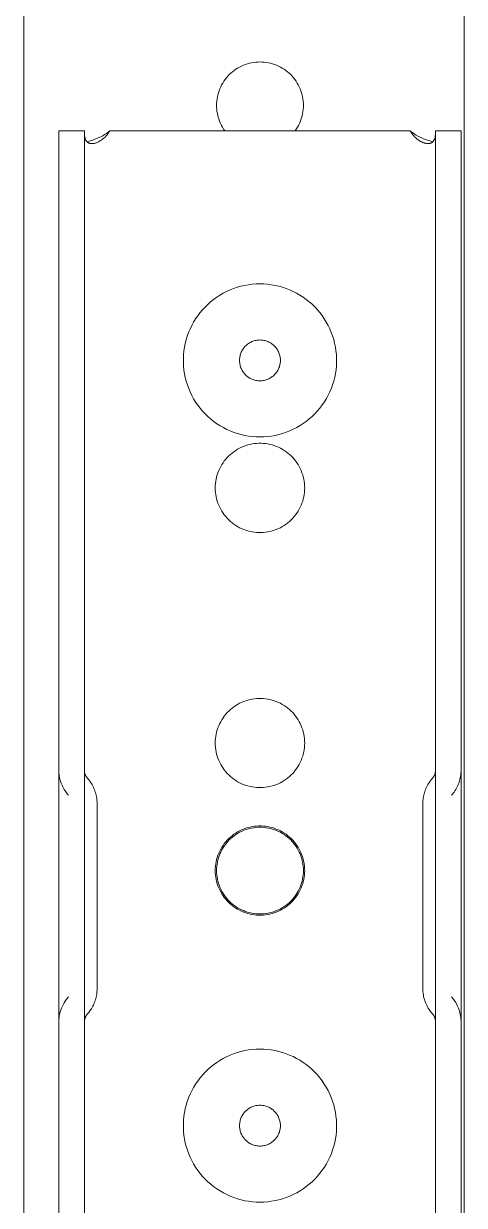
# Model space of a CAD drawing. Header units: millimetres. Extents: x -999 to 4635, y -962 to 3668.
# Drawn here: x -694.4 to -659.9, y 1698.7 to 1791.4 of the extents above; entities that cross this region are included whole.
import ezdxf

# ---------------------------------------------------------------- set-up
doc = ezdxf.new("R2010")
doc.units = ezdxf.units.MM
doc.layers.add('GORUNEN', color=7, linetype='Continuous', lineweight=9)

msp = doc.modelspace()

# ---------------------------------------------------------------- linework, layer by layer
at = {"layer": 'GORUNEN'}
for points in [[(-694.356, 2515), (-694.356, 330)], [(-659.856, 35), (-659.856, 2515)], [(-675.856, 1788.4), (-676.023, 1788.396), (-676.189, 1788.384), (-676.355, 1788.363), (-676.519, 1788.335), (-676.682, 1788.298), (-676.843, 1788.254), (-677.002, 1788.201), (-677.157, 1788.141), (-677.31, 1788.074), (-677.459, 1787.999), (-677.604, 1787.916), (-677.745, 1787.827), (-677.881, 1787.731), (-678.013, 1787.628), (-678.139, 1787.519), (-678.26, 1787.404), (-678.375, 1787.283), (-678.484, 1787.157), (-678.587, 1787.025), (-678.683, 1786.889), (-678.772, 1786.748), (-678.855, 1786.603), (-678.93, 1786.454), (-678.997, 1786.301), (-679.057, 1786.145), (-679.11, 1785.987), (-679.154, 1785.826), (-679.191, 1785.663), (-679.219, 1785.499), (-679.24, 1785.333), (-679.252, 1785.167), (-679.256, 1785)], [(-672.456, 1785), (-672.46, 1785.167), (-672.472, 1785.333), (-672.493, 1785.499), (-672.521, 1785.663), (-672.558, 1785.826), (-672.602, 1785.987), (-672.655, 1786.145), (-672.715, 1786.301), (-672.783, 1786.454), (-672.858, 1786.603), (-672.94, 1786.748), (-673.029, 1786.889), (-673.125, 1787.025), (-673.228, 1787.157), (-673.337, 1787.283), (-673.452, 1787.404), (-673.573, 1787.519), (-673.699, 1787.628), (-673.831, 1787.731), (-673.967, 1787.827), (-674.108, 1787.916), (-674.253, 1787.999), (-674.402, 1788.074), (-674.555, 1788.141), (-674.711, 1788.201), (-674.869, 1788.254), (-675.03, 1788.298), (-675.193, 1788.335), (-675.357, 1788.363), (-675.523, 1788.384), (-675.689, 1788.396), (-675.856, 1788.4)], [(-679.256, 1785), (-679.252, 1784.836), (-679.24, 1784.672), (-679.22, 1784.508), (-679.193, 1784.346), (-679.157, 1784.186), (-679.114, 1784.027), (-679.063, 1783.871), (-679.005, 1783.717), (-678.939, 1783.566), (-678.866, 1783.419), (-678.786, 1783.275), (-678.699, 1783.135), (-678.606, 1783)], [(-673.107, 1783), (-673.013, 1783.135), (-672.926, 1783.275), (-672.846, 1783.419), (-672.773, 1783.566), (-672.708, 1783.717), (-672.649, 1783.871), (-672.598, 1784.027), (-672.555, 1784.186), (-672.52, 1784.346), (-672.492, 1784.508), (-672.472, 1784.672), (-672.46, 1784.836), (-672.456, 1785)], [(-691.606, 1763), (-691.606, 1783)], [(-689.606, 1783), (-691.606, 1783)], [(-689.606, 1763), (-689.606, 1783)], [(-689.02, 1782), (-689.056, 1782.001), (-689.088, 1782.003), (-689.116, 1782.007), (-689.143, 1782.011), (-689.169, 1782.017), (-689.195, 1782.023), (-689.217, 1782.03), (-689.237, 1782.038), (-689.256, 1782.045), (-689.275, 1782.054), (-689.293, 1782.064), (-689.311, 1782.074), (-689.328, 1782.085), (-689.345, 1782.097), (-689.361, 1782.109), (-689.377, 1782.123), (-689.392, 1782.137), (-689.406, 1782.152), (-689.42, 1782.167), (-689.434, 1782.184), (-689.447, 1782.201), (-689.459, 1782.219), (-689.471, 1782.238), (-689.483, 1782.258), (-689.493, 1782.279), (-689.504, 1782.3), (-689.513, 1782.323), (-689.523, 1782.346), (-689.531, 1782.37), (-689.54, 1782.395), (-689.547, 1782.42), (-689.557, 1782.456), (-689.566, 1782.498), (-689.575, 1782.542), (-689.582, 1782.587), (-689.59, 1782.651), (-689.597, 1782.727), (-689.602, 1782.808), (-689.605, 1782.901), (-689.606, 1783)], [(-687.606, 1783), (-687.738, 1782.896), (-687.876, 1782.798), (-688.019, 1782.706), (-688.165, 1782.62), (-688.315, 1782.54), (-688.467, 1782.466), (-688.621, 1782.398), (-688.776, 1782.335), (-688.932, 1782.278), (-689.087, 1782.227), (-689.242, 1782.181), (-689.395, 1782.14)], [(-687.606, 1783), (-687.676, 1782.89), (-687.75, 1782.786), (-687.826, 1782.689), (-687.904, 1782.599), (-687.984, 1782.516), (-688.065, 1782.439), (-688.147, 1782.369), (-688.221, 1782.312), (-688.288, 1782.264), (-688.355, 1782.221), (-688.421, 1782.182), (-688.487, 1782.147), (-688.552, 1782.115), (-688.616, 1782.088), (-688.68, 1782.064), (-688.742, 1782.044), (-688.797, 1782.029), (-688.845, 1782.018), (-688.892, 1782.01), (-688.938, 1782.004), (-688.979, 1782.001), (-689, 1782), (-689.02, 1782)], [(-664.106, 1783), (-687.606, 1783)], [(-662.317, 1782.14), (-662.566, 1782.209), (-662.818, 1782.291), (-663.044, 1782.378), (-663.247, 1782.467), (-663.446, 1782.566), (-663.621, 1782.663), (-663.775, 1782.758), (-663.923, 1782.859), (-664.016, 1782.928), (-664.106, 1783)], [(-662.692, 1782), (-662.729, 1782.001), (-662.767, 1782.004), (-662.806, 1782.008), (-662.845, 1782.014), (-662.885, 1782.022), (-662.927, 1782.032), (-662.968, 1782.043), (-663.011, 1782.056), (-663.054, 1782.071), (-663.097, 1782.088), (-663.141, 1782.107), (-663.186, 1782.127), (-663.231, 1782.15), (-663.276, 1782.174), (-663.321, 1782.2), (-663.367, 1782.228), (-663.413, 1782.258), (-663.459, 1782.289), (-663.505, 1782.323), (-663.551, 1782.359), (-663.612, 1782.409), (-663.68, 1782.47), (-663.747, 1782.536), (-663.814, 1782.606), (-663.879, 1782.681), (-663.942, 1782.76), (-664.004, 1782.844), (-664.056, 1782.92), (-664.106, 1783)], [(-662.106, 1783), (-662.109, 1782.835), (-662.117, 1782.699), (-662.127, 1782.608), (-662.139, 1782.53), (-662.152, 1782.471), (-662.165, 1782.42), (-662.178, 1782.377), (-662.192, 1782.34), (-662.205, 1782.308), (-662.217, 1782.281), (-662.231, 1782.255), (-662.245, 1782.231), (-662.259, 1782.21), (-662.272, 1782.192), (-662.285, 1782.175), (-662.299, 1782.159), (-662.313, 1782.144), (-662.328, 1782.129), (-662.344, 1782.115), (-662.36, 1782.102), (-662.377, 1782.09), (-662.394, 1782.078), (-662.412, 1782.068), (-662.43, 1782.058), (-662.449, 1782.049), (-662.468, 1782.04), (-662.488, 1782.033), (-662.508, 1782.026), (-662.529, 1782.02), (-662.55, 1782.015), (-662.572, 1782.011), (-662.594, 1782.007), (-662.617, 1782.004), (-662.64, 1782.002), (-662.664, 1782.001), (-662.678, 1782), (-662.692, 1782)], [(-662.106, 1783), (-660.106, 1783)], [(-662.106, 1783), (-660.106, 1783)], [(-662.106, 1783), (-662.106, 1763)], [(-660.106, 1783), (-660.106, 1763)], [(-672.98, 1759.735), (-672.721, 1759.884), (-672.47, 1760.047), (-672.227, 1760.222), (-671.993, 1760.409), (-671.769, 1760.607), (-671.555, 1760.816), (-671.352, 1761.036), (-671.16, 1761.265), (-670.98, 1761.504), (-670.812, 1761.751), (-670.656, 1762.007), (-670.513, 1762.27), (-670.384, 1762.54), (-670.268, 1762.815), (-670.166, 1763.097), (-670.078, 1763.383), (-670.005, 1763.673), (-669.946, 1763.966), (-669.902, 1764.262), (-669.872, 1764.56), (-669.858, 1764.858), (-669.858, 1765.158), (-669.873, 1765.456), (-669.904, 1765.754), (-669.949, 1766.05), (-670.008, 1766.343), (-670.083, 1766.633), (-670.171, 1766.919), (-670.274, 1767.199), (-670.39, 1767.475), (-670.521, 1767.744), (-670.664, 1768.007), (-670.82, 1768.262), (-670.989, 1768.509), (-671.17, 1768.747), (-671.363, 1768.976), (-671.566, 1769.195), (-671.781, 1769.404), (-672.005, 1769.601), (-672.24, 1769.788), (-672.483, 1769.962), (-672.734, 1770.124), (-672.994, 1770.273), (-673.26, 1770.409), (-673.533, 1770.532), (-673.811, 1770.641), (-674.095, 1770.736), (-674.383, 1770.816), (-674.675, 1770.883), (-674.97, 1770.934), (-675.267, 1770.971), (-675.565, 1770.993), (-675.864, 1771), (-676.163, 1770.992), (-676.461, 1770.969), (-676.758, 1770.932), (-677.053, 1770.879), (-677.344, 1770.812), (-677.632, 1770.731), (-677.916, 1770.635), (-678.194, 1770.526), (-678.467, 1770.402), (-678.733, 1770.265)], [(-678.733, 1770.265), (-678.992, 1770.116), (-679.243, 1769.953), (-679.485, 1769.778), (-679.719, 1769.591), (-679.943, 1769.393), (-680.157, 1769.184), (-680.36, 1768.964), (-680.552, 1768.735), (-680.732, 1768.496), (-680.901, 1768.249), (-681.056, 1767.993), (-681.199, 1767.73), (-681.328, 1767.46), (-681.444, 1767.185), (-681.546, 1766.903), (-681.634, 1766.617), (-681.707, 1766.327), (-681.766, 1766.034), (-681.811, 1765.738), (-681.84, 1765.44), (-681.854, 1765.142), (-681.854, 1764.842), (-681.839, 1764.544), (-681.809, 1764.246), (-681.764, 1763.95), (-681.704, 1763.657), (-681.63, 1763.367), (-681.541, 1763.081), (-681.438, 1762.801), (-681.322, 1762.525), (-681.192, 1762.256), (-681.048, 1761.993), (-680.892, 1761.738), (-680.723, 1761.491), (-680.542, 1761.253), (-680.349, 1761.024), (-680.146, 1760.805), (-679.931, 1760.596), (-679.707, 1760.399), (-679.473, 1760.212), (-679.229, 1760.038), (-678.978, 1759.876), (-678.719, 1759.727), (-678.452, 1759.591), (-678.179, 1759.468), (-677.901, 1759.359), (-677.617, 1759.264), (-677.329, 1759.184), (-677.037, 1759.117), (-676.742, 1759.066), (-676.446, 1759.029), (-676.147, 1759.007), (-675.848, 1759), (-675.549, 1759.008), (-675.251, 1759.031), (-674.954, 1759.068), (-674.659, 1759.121), (-674.368, 1759.188), (-674.08, 1759.269), (-673.796, 1759.365), (-673.518, 1759.474), (-673.246, 1759.598), (-672.98, 1759.735)], [(-676.623, 1766.404), (-676.692, 1766.364), (-676.759, 1766.321), (-676.824, 1766.274), (-676.886, 1766.224), (-676.946, 1766.171), (-677.003, 1766.116), (-677.057, 1766.057), (-677.108, 1765.996), (-677.156, 1765.932), (-677.201, 1765.866), (-677.243, 1765.798), (-677.281, 1765.728), (-677.315, 1765.656), (-677.346, 1765.583), (-677.373, 1765.508), (-677.397, 1765.431), (-677.416, 1765.354), (-677.432, 1765.276), (-677.444, 1765.197), (-677.452, 1765.117), (-677.456, 1765.038), (-677.456, 1764.958), (-677.451, 1764.878), (-677.443, 1764.799), (-677.431, 1764.72), (-677.415, 1764.642), (-677.396, 1764.565), (-677.372, 1764.488), (-677.345, 1764.413), (-677.314, 1764.34), (-677.279, 1764.268), (-677.241, 1764.198), (-677.199, 1764.13), (-677.154, 1764.064), (-677.106, 1764.001), (-677.054, 1763.94), (-677, 1763.881), (-676.943, 1763.826), (-676.883, 1763.773), (-676.82, 1763.723), (-676.756, 1763.677), (-676.689, 1763.634), (-676.619, 1763.594), (-676.548, 1763.558), (-676.476, 1763.525), (-676.401, 1763.496), (-676.326, 1763.47), (-676.249, 1763.449), (-676.171, 1763.431), (-676.092, 1763.418), (-676.013, 1763.408), (-675.934, 1763.402), (-675.854, 1763.4), (-675.774, 1763.402), (-675.695, 1763.408), (-675.616, 1763.418), (-675.537, 1763.432), (-675.459, 1763.45), (-675.382, 1763.472), (-675.307, 1763.497), (-675.233, 1763.526), (-675.16, 1763.559), (-675.089, 1763.596)], [(-675.089, 1763.596), (-675.02, 1763.636), (-674.953, 1763.679), (-674.888, 1763.726), (-674.826, 1763.776), (-674.766, 1763.829), (-674.709, 1763.884), (-674.655, 1763.943), (-674.604, 1764.004), (-674.556, 1764.068), (-674.511, 1764.134), (-674.469, 1764.202), (-674.431, 1764.272), (-674.397, 1764.344), (-674.366, 1764.417), (-674.339, 1764.492), (-674.315, 1764.569), (-674.296, 1764.646), (-674.28, 1764.724), (-674.268, 1764.803), (-674.26, 1764.883), (-674.257, 1764.962), (-674.257, 1765.042), (-674.261, 1765.122), (-674.269, 1765.201), (-674.281, 1765.28), (-674.297, 1765.358), (-674.316, 1765.435), (-674.34, 1765.512), (-674.367, 1765.587), (-674.399, 1765.66), (-674.433, 1765.732), (-674.472, 1765.802), (-674.513, 1765.87), (-674.558, 1765.936), (-674.606, 1765.999), (-674.658, 1766.06), (-674.712, 1766.119), (-674.769, 1766.174), (-674.829, 1766.227), (-674.892, 1766.277), (-674.957, 1766.323), (-675.024, 1766.366), (-675.093, 1766.406), (-675.164, 1766.442), (-675.237, 1766.475), (-675.311, 1766.504), (-675.387, 1766.53), (-675.463, 1766.551), (-675.541, 1766.569), (-675.62, 1766.582), (-675.699, 1766.592), (-675.778, 1766.598), (-675.858, 1766.6), (-675.938, 1766.598), (-676.018, 1766.592), (-676.097, 1766.582), (-676.175, 1766.568), (-676.253, 1766.55), (-676.33, 1766.528), (-676.405, 1766.503), (-676.48, 1766.474), (-676.552, 1766.441), (-676.623, 1766.404)], [(-691.606, 1763), (-691.606, 1667.21)], [(-689.606, 1667.21), (-689.606, 1763)], [(-662.106, 1763), (-662.106, 1667.21)], [(-660.106, 1667.21), (-660.106, 1763)], [(-672.356, 1755), (-672.36, 1755.174), (-672.373, 1755.348), (-672.395, 1755.522), (-672.425, 1755.694), (-672.464, 1755.864), (-672.512, 1756.032), (-672.567, 1756.197), (-672.631, 1756.36), (-672.703, 1756.519), (-672.782, 1756.674), (-672.87, 1756.825), (-672.964, 1756.972), (-673.066, 1757.113), (-673.175, 1757.25), (-673.29, 1757.381), (-673.412, 1757.506), (-673.54, 1757.624), (-673.674, 1757.736), (-673.813, 1757.842), (-673.957, 1757.94), (-674.106, 1758.031), (-674.259, 1758.115), (-674.417, 1758.19), (-674.577, 1758.258), (-674.741, 1758.318), (-674.908, 1758.369), (-675.077, 1758.412), (-675.248, 1758.447), (-675.421, 1758.473), (-675.595, 1758.49), (-675.769, 1758.499), (-675.943, 1758.499), (-676.118, 1758.49), (-676.291, 1758.473), (-676.464, 1758.447), (-676.635, 1758.412), (-676.804, 1758.369), (-676.971, 1758.318), (-677.135, 1758.258), (-677.296, 1758.19), (-677.453, 1758.115), (-677.606, 1758.031), (-677.755, 1757.94), (-677.899, 1757.842), (-678.038, 1757.736), (-678.172, 1757.624), (-678.3, 1757.506), (-678.422, 1757.381), (-678.537, 1757.25), (-678.646, 1757.113), (-678.748, 1756.972), (-678.843, 1756.825), (-678.93, 1756.674), (-679.009, 1756.519), (-679.081, 1756.36), (-679.145, 1756.197), (-679.201, 1756.032), (-679.248, 1755.864), (-679.287, 1755.694), (-679.317, 1755.522), (-679.339, 1755.348), (-679.352, 1755.174), (-679.356, 1755)], [(-679.356, 1755), (-679.352, 1754.826), (-679.339, 1754.652), (-679.317, 1754.478), (-679.287, 1754.306), (-679.248, 1754.136), (-679.201, 1753.968), (-679.145, 1753.803), (-679.081, 1753.64), (-679.009, 1753.481), (-678.93, 1753.326), (-678.843, 1753.175), (-678.748, 1753.028), (-678.646, 1752.887), (-678.537, 1752.75), (-678.422, 1752.619), (-678.3, 1752.494), (-678.172, 1752.376), (-678.038, 1752.264), (-677.899, 1752.158), (-677.755, 1752.06), (-677.606, 1751.969), (-677.453, 1751.885), (-677.296, 1751.81), (-677.135, 1751.742), (-676.971, 1751.682), (-676.804, 1751.631), (-676.635, 1751.588), (-676.464, 1751.553), (-676.291, 1751.527), (-676.118, 1751.51), (-675.943, 1751.501), (-675.769, 1751.501), (-675.595, 1751.51), (-675.421, 1751.527), (-675.248, 1751.553), (-675.077, 1751.588), (-674.908, 1751.631), (-674.741, 1751.682), (-674.577, 1751.742), (-674.417, 1751.81), (-674.259, 1751.885), (-674.106, 1751.969), (-673.957, 1752.06), (-673.813, 1752.158), (-673.674, 1752.264), (-673.54, 1752.376), (-673.412, 1752.494), (-673.29, 1752.619), (-673.175, 1752.75), (-673.066, 1752.887), (-672.964, 1753.028), (-672.87, 1753.175), (-672.782, 1753.326), (-672.703, 1753.481), (-672.631, 1753.64), (-672.567, 1753.803), (-672.512, 1753.968), (-672.464, 1754.136), (-672.425, 1754.306), (-672.395, 1754.478), (-672.373, 1754.652), (-672.36, 1754.826), (-672.356, 1755)], [(-672.356, 1735), (-672.36, 1735.174), (-672.373, 1735.348), (-672.395, 1735.522), (-672.425, 1735.694), (-672.464, 1735.864), (-672.512, 1736.032), (-672.567, 1736.197), (-672.631, 1736.36), (-672.703, 1736.519), (-672.782, 1736.674), (-672.87, 1736.825), (-672.964, 1736.972), (-673.066, 1737.113), (-673.175, 1737.25), (-673.29, 1737.381), (-673.412, 1737.506), (-673.54, 1737.624), (-673.674, 1737.736), (-673.813, 1737.842), (-673.957, 1737.94), (-674.106, 1738.031), (-674.259, 1738.115), (-674.417, 1738.19), (-674.577, 1738.258), (-674.741, 1738.318), (-674.908, 1738.369), (-675.077, 1738.412), (-675.248, 1738.447), (-675.421, 1738.473), (-675.595, 1738.49), (-675.769, 1738.499), (-675.943, 1738.499), (-676.118, 1738.49), (-676.291, 1738.473), (-676.464, 1738.447), (-676.635, 1738.412), (-676.804, 1738.369), (-676.971, 1738.318), (-677.135, 1738.258), (-677.296, 1738.19), (-677.453, 1738.115), (-677.606, 1738.031), (-677.755, 1737.94), (-677.899, 1737.842), (-678.038, 1737.736), (-678.172, 1737.624), (-678.3, 1737.506), (-678.422, 1737.381), (-678.537, 1737.25), (-678.646, 1737.113), (-678.748, 1736.972), (-678.843, 1736.825), (-678.93, 1736.674), (-679.009, 1736.519), (-679.081, 1736.36), (-679.145, 1736.197), (-679.201, 1736.032), (-679.248, 1735.864), (-679.287, 1735.694), (-679.317, 1735.522), (-679.339, 1735.348), (-679.352, 1735.174), (-679.356, 1735)], [(-679.356, 1735), (-679.352, 1734.826), (-679.339, 1734.652), (-679.317, 1734.478), (-679.287, 1734.306), (-679.248, 1734.136), (-679.201, 1733.968), (-679.145, 1733.803), (-679.081, 1733.64), (-679.009, 1733.481), (-678.93, 1733.326), (-678.843, 1733.175), (-678.748, 1733.028), (-678.646, 1732.887), (-678.537, 1732.75), (-678.422, 1732.619), (-678.3, 1732.494), (-678.172, 1732.376), (-678.038, 1732.264), (-677.899, 1732.158), (-677.755, 1732.06), (-677.606, 1731.969), (-677.453, 1731.885), (-677.296, 1731.81), (-677.135, 1731.742), (-676.971, 1731.682), (-676.804, 1731.631), (-676.635, 1731.588), (-676.464, 1731.553), (-676.291, 1731.527), (-676.118, 1731.51), (-675.943, 1731.501), (-675.769, 1731.501), (-675.595, 1731.51), (-675.421, 1731.527), (-675.248, 1731.553), (-675.077, 1731.588), (-674.908, 1731.631), (-674.741, 1731.682), (-674.577, 1731.742), (-674.417, 1731.81), (-674.259, 1731.885), (-674.106, 1731.969), (-673.957, 1732.06), (-673.813, 1732.158), (-673.674, 1732.264), (-673.54, 1732.376), (-673.412, 1732.494), (-673.29, 1732.619), (-673.175, 1732.75), (-673.066, 1732.887), (-672.964, 1733.028), (-672.87, 1733.175), (-672.782, 1733.326), (-672.703, 1733.481), (-672.631, 1733.64), (-672.567, 1733.803), (-672.512, 1733.968), (-672.464, 1734.136), (-672.425, 1734.306), (-672.395, 1734.478), (-672.373, 1734.652), (-672.36, 1734.826), (-672.356, 1735)], [(-690.856, 1730.912), (-690.95, 1731.024), (-691.003, 1731.092), (-691.054, 1731.162), (-691.116, 1731.253), (-691.182, 1731.358), (-691.243, 1731.465), (-691.299, 1731.575), (-691.352, 1731.687), (-691.399, 1731.801), (-691.442, 1731.916), (-691.48, 1732.034), (-691.513, 1732.153), (-691.541, 1732.273), (-691.564, 1732.394), (-691.582, 1732.517), (-691.595, 1732.639), (-691.603, 1732.762), (-691.605, 1732.829), (-691.606, 1732.896)], [(-689.356, 1732.234), (-689.387, 1732.272), (-689.404, 1732.294), (-689.421, 1732.316), (-689.441, 1732.346), (-689.463, 1732.381), (-689.484, 1732.417), (-689.503, 1732.453), (-689.52, 1732.49), (-689.536, 1732.528), (-689.55, 1732.567), (-689.563, 1732.606), (-689.574, 1732.646), (-689.584, 1732.686), (-689.592, 1732.726), (-689.598, 1732.767), (-689.602, 1732.808), (-689.605, 1732.849), (-689.606, 1732.872), (-689.606, 1732.896)], [(-662.356, 1732.234), (-662.325, 1732.272), (-662.308, 1732.294), (-662.291, 1732.316), (-662.271, 1732.346), (-662.249, 1732.381), (-662.228, 1732.417), (-662.209, 1732.453), (-662.192, 1732.49), (-662.176, 1732.528), (-662.162, 1732.567), (-662.149, 1732.606), (-662.138, 1732.646), (-662.128, 1732.686), (-662.121, 1732.726), (-662.114, 1732.767), (-662.11, 1732.808), (-662.107, 1732.849), (-662.106, 1732.872), (-662.106, 1732.896)], [(-660.856, 1730.911), (-660.762, 1731.024), (-660.711, 1731.089), (-660.662, 1731.156), (-660.6, 1731.247), (-660.534, 1731.351), (-660.473, 1731.458), (-660.416, 1731.568), (-660.364, 1731.68), (-660.316, 1731.794), (-660.273, 1731.91), (-660.235, 1732.027), (-660.201, 1732.146), (-660.173, 1732.266), (-660.15, 1732.387), (-660.131, 1732.509), (-660.118, 1732.632), (-660.109, 1732.755), (-660.107, 1732.825), (-660.106, 1732.896)], [(-689.356, 1732.234), (-689.262, 1732.122), (-689.173, 1732.006), (-689.116, 1731.923), (-689.056, 1731.83), (-689, 1731.736), (-688.947, 1731.64), (-688.898, 1731.542), (-688.853, 1731.442), (-688.811, 1731.34), (-688.773, 1731.237), (-688.739, 1731.133), (-688.709, 1731.027), (-688.682, 1730.921), (-688.659, 1730.814), (-688.641, 1730.705), (-688.626, 1730.597), (-688.615, 1730.487), (-688.609, 1730.378), (-688.607, 1730.314), (-688.606, 1730.25)], [(-662.356, 1732.234), (-662.45, 1732.122), (-662.539, 1732.006), (-662.596, 1731.923), (-662.656, 1731.83), (-662.712, 1731.736), (-662.765, 1731.64), (-662.814, 1731.542), (-662.859, 1731.442), (-662.901, 1731.34), (-662.939, 1731.237), (-662.973, 1731.133), (-663.004, 1731.027), (-663.03, 1730.921), (-663.053, 1730.814), (-663.071, 1730.705), (-663.086, 1730.597), (-663.097, 1730.487), (-663.103, 1730.378), (-663.105, 1730.314), (-663.106, 1730.25)], [(-688.606, 1728.735), (-688.606, 1730.25)], [(-688.606, 1730.25), (-688.606, 1728)], [(-663.106, 1728), (-663.106, 1730.25)], [(-663.106, 1730.25), (-663.106, 1728)], [(-688.606, 1728), (-688.606, 1728.735)], [(-688.606, 1728), (-688.606, 1728.735)], [(-672.356, 1725), (-672.36, 1725.174), (-672.373, 1725.348), (-672.395, 1725.522), (-672.425, 1725.694), (-672.464, 1725.864), (-672.512, 1726.032), (-672.567, 1726.197), (-672.631, 1726.36), (-672.703, 1726.519), (-672.782, 1726.674), (-672.87, 1726.825), (-672.964, 1726.972), (-673.066, 1727.113), (-673.175, 1727.25), (-673.29, 1727.381), (-673.412, 1727.506), (-673.54, 1727.624), (-673.674, 1727.736), (-673.813, 1727.842), (-673.957, 1727.94), (-674.106, 1728.031), (-674.259, 1728.115), (-674.417, 1728.19), (-674.577, 1728.258), (-674.741, 1728.318), (-674.908, 1728.369), (-675.077, 1728.412), (-675.248, 1728.447), (-675.421, 1728.473), (-675.595, 1728.49), (-675.769, 1728.499), (-675.943, 1728.499), (-676.118, 1728.49), (-676.291, 1728.473), (-676.464, 1728.447), (-676.635, 1728.412), (-676.804, 1728.369), (-676.971, 1728.318), (-677.135, 1728.258), (-677.296, 1728.19), (-677.453, 1728.115), (-677.606, 1728.031), (-677.755, 1727.94), (-677.899, 1727.842), (-678.038, 1727.736), (-678.172, 1727.624), (-678.3, 1727.506), (-678.422, 1727.381), (-678.537, 1727.25), (-678.646, 1727.113), (-678.748, 1726.972), (-678.843, 1726.825), (-678.93, 1726.674), (-679.009, 1726.519), (-679.081, 1726.36), (-679.145, 1726.197), (-679.201, 1726.032), (-679.248, 1725.864), (-679.287, 1725.694), (-679.317, 1725.522), (-679.339, 1725.348), (-679.352, 1725.174), (-679.356, 1725)], [(-675.856, 1728.4), (-676.023, 1728.396), (-676.189, 1728.384), (-676.355, 1728.363), (-676.519, 1728.335), (-676.682, 1728.298), (-676.843, 1728.254), (-677.002, 1728.201), (-677.157, 1728.141), (-677.31, 1728.074), (-677.459, 1727.999), (-677.604, 1727.916), (-677.745, 1727.827), (-677.881, 1727.731), (-678.013, 1727.628), (-678.139, 1727.519), (-678.26, 1727.404), (-678.375, 1727.283), (-678.484, 1727.157), (-678.587, 1727.025), (-678.683, 1726.889), (-678.772, 1726.748), (-678.855, 1726.603), (-678.93, 1726.454), (-678.997, 1726.301), (-679.057, 1726.145), (-679.11, 1725.987), (-679.154, 1725.826), (-679.191, 1725.663), (-679.219, 1725.499), (-679.24, 1725.333), (-679.252, 1725.167), (-679.256, 1725)], [(-672.456, 1725), (-672.46, 1725.167), (-672.472, 1725.333), (-672.493, 1725.499), (-672.521, 1725.663), (-672.558, 1725.826), (-672.602, 1725.987), (-672.655, 1726.145), (-672.715, 1726.301), (-672.783, 1726.454), (-672.858, 1726.603), (-672.94, 1726.748), (-673.029, 1726.889), (-673.125, 1727.025), (-673.228, 1727.157), (-673.337, 1727.283), (-673.452, 1727.404), (-673.573, 1727.519), (-673.699, 1727.628), (-673.831, 1727.731), (-673.967, 1727.827), (-674.108, 1727.916), (-674.253, 1727.999), (-674.402, 1728.074), (-674.555, 1728.141), (-674.711, 1728.201), (-674.869, 1728.254), (-675.03, 1728.298), (-675.193, 1728.335), (-675.357, 1728.363), (-675.523, 1728.384), (-675.689, 1728.396), (-675.856, 1728.4)], [(-688.606, 1718), (-688.606, 1728)], [(-663.106, 1728), (-663.106, 1718)], [(-679.356, 1725), (-679.352, 1724.826), (-679.339, 1724.652), (-679.317, 1724.478), (-679.287, 1724.306), (-679.248, 1724.136), (-679.201, 1723.968), (-679.145, 1723.803), (-679.081, 1723.64), (-679.009, 1723.481), (-678.93, 1723.326), (-678.843, 1723.175), (-678.748, 1723.028), (-678.646, 1722.887), (-678.537, 1722.75), (-678.422, 1722.619), (-678.3, 1722.494), (-678.172, 1722.376), (-678.038, 1722.264), (-677.899, 1722.158), (-677.755, 1722.06), (-677.606, 1721.969), (-677.453, 1721.885), (-677.296, 1721.81), (-677.135, 1721.742), (-676.971, 1721.682), (-676.804, 1721.631), (-676.635, 1721.588), (-676.464, 1721.553), (-676.291, 1721.527), (-676.118, 1721.51), (-675.943, 1721.501), (-675.769, 1721.501), (-675.595, 1721.51), (-675.421, 1721.527), (-675.248, 1721.553), (-675.077, 1721.588), (-674.908, 1721.631), (-674.741, 1721.682), (-674.577, 1721.742), (-674.417, 1721.81), (-674.259, 1721.885), (-674.106, 1721.969), (-673.957, 1722.06), (-673.813, 1722.158), (-673.674, 1722.264), (-673.54, 1722.376), (-673.412, 1722.494), (-673.29, 1722.619), (-673.175, 1722.75), (-673.066, 1722.887), (-672.964, 1723.028), (-672.87, 1723.175), (-672.782, 1723.326), (-672.703, 1723.481), (-672.631, 1723.64), (-672.567, 1723.803), (-672.512, 1723.968), (-672.464, 1724.136), (-672.425, 1724.306), (-672.395, 1724.478), (-672.373, 1724.652), (-672.36, 1724.826), (-672.356, 1725)], [(-679.256, 1725), (-679.252, 1724.833), (-679.24, 1724.667), (-679.219, 1724.501), (-679.191, 1724.337), (-679.154, 1724.174), (-679.11, 1724.013), (-679.057, 1723.855), (-678.997, 1723.699), (-678.93, 1723.546), (-678.855, 1723.397), (-678.772, 1723.252), (-678.683, 1723.111), (-678.587, 1722.975), (-678.484, 1722.843), (-678.375, 1722.717), (-678.26, 1722.596), (-678.139, 1722.481), (-678.013, 1722.372), (-677.881, 1722.269), (-677.745, 1722.173), (-677.604, 1722.084), (-677.459, 1722.001), (-677.31, 1721.926), (-677.157, 1721.859), (-677.002, 1721.799), (-676.843, 1721.746), (-676.682, 1721.702), (-676.519, 1721.665), (-676.355, 1721.637), (-676.189, 1721.616), (-676.023, 1721.604), (-675.856, 1721.6)], [(-675.856, 1721.6), (-675.689, 1721.604), (-675.523, 1721.616), (-675.357, 1721.637), (-675.193, 1721.665), (-675.03, 1721.702), (-674.869, 1721.746), (-674.711, 1721.799), (-674.555, 1721.859), (-674.402, 1721.926), (-674.253, 1722.001), (-674.108, 1722.084), (-673.967, 1722.173), (-673.831, 1722.269), (-673.699, 1722.372), (-673.573, 1722.481), (-673.452, 1722.596), (-673.337, 1722.717), (-673.228, 1722.843), (-673.125, 1722.975), (-673.029, 1723.111), (-672.94, 1723.252), (-672.858, 1723.397), (-672.783, 1723.546), (-672.715, 1723.699), (-672.655, 1723.855), (-672.602, 1724.013), (-672.558, 1724.174), (-672.521, 1724.337), (-672.493, 1724.501), (-672.472, 1724.667), (-672.46, 1724.833), (-672.456, 1725)], [(-688.606, 1718), (-688.606, 1717.265)], [(-688.606, 1715.75), (-688.606, 1718)], [(-688.606, 1718), (-688.606, 1717.265)], [(-663.106, 1718), (-663.106, 1715.75)], [(-663.106, 1715.75), (-663.106, 1718)], [(-688.606, 1717.265), (-688.606, 1715.75)], [(-690.856, 1715.088), (-690.95, 1714.976), (-691.003, 1714.908), (-691.054, 1714.838), (-691.116, 1714.747), (-691.182, 1714.642), (-691.243, 1714.535), (-691.299, 1714.425), (-691.352, 1714.313), (-691.399, 1714.199), (-691.442, 1714.084), (-691.48, 1713.966), (-691.513, 1713.847), (-691.541, 1713.727), (-691.564, 1713.606), (-691.582, 1713.483), (-691.595, 1713.361), (-691.603, 1713.238), (-691.605, 1713.171), (-691.606, 1713.104)], [(-689.356, 1713.766), (-689.262, 1713.878), (-689.173, 1713.994), (-689.116, 1714.077), (-689.056, 1714.17), (-689, 1714.264), (-688.947, 1714.36), (-688.898, 1714.458), (-688.853, 1714.558), (-688.811, 1714.66), (-688.773, 1714.763), (-688.739, 1714.867), (-688.709, 1714.973), (-688.682, 1715.079), (-688.659, 1715.186), (-688.641, 1715.295), (-688.626, 1715.403), (-688.615, 1715.513), (-688.609, 1715.622), (-688.607, 1715.686), (-688.606, 1715.75)], [(-662.356, 1713.766), (-662.45, 1713.878), (-662.505, 1713.949), (-662.559, 1714.022), (-662.62, 1714.113), (-662.685, 1714.218), (-662.746, 1714.325), (-662.803, 1714.435), (-662.854, 1714.547), (-662.902, 1714.661), (-662.944, 1714.777), (-662.982, 1714.895), (-663.014, 1715.014), (-663.042, 1715.134), (-663.065, 1715.256), (-663.083, 1715.378), (-663.096, 1715.501), (-663.103, 1715.624), (-663.105, 1715.687), (-663.106, 1715.75)], [(-660.856, 1715.089), (-660.762, 1714.976), (-660.711, 1714.911), (-660.662, 1714.844), (-660.6, 1714.753), (-660.534, 1714.649), (-660.473, 1714.542), (-660.416, 1714.432), (-660.364, 1714.32), (-660.316, 1714.206), (-660.273, 1714.091), (-660.235, 1713.973), (-660.201, 1713.854), (-660.173, 1713.734), (-660.15, 1713.613), (-660.131, 1713.491), (-660.118, 1713.368), (-660.109, 1713.245), (-660.107, 1713.175), (-660.106, 1713.104)], [(-689.356, 1713.766), (-689.387, 1713.728), (-689.404, 1713.706), (-689.421, 1713.684), (-689.441, 1713.654), (-689.463, 1713.619), (-689.484, 1713.583), (-689.503, 1713.547), (-689.52, 1713.51), (-689.536, 1713.472), (-689.55, 1713.433), (-689.563, 1713.394), (-689.574, 1713.354), (-689.584, 1713.314), (-689.592, 1713.274), (-689.598, 1713.233), (-689.602, 1713.192), (-689.605, 1713.151), (-689.606, 1713.128), (-689.606, 1713.104)], [(-662.356, 1713.766), (-662.325, 1713.728), (-662.308, 1713.706), (-662.291, 1713.684), (-662.271, 1713.654), (-662.249, 1713.619), (-662.228, 1713.583), (-662.209, 1713.547), (-662.192, 1713.51), (-662.176, 1713.472), (-662.162, 1713.433), (-662.149, 1713.394), (-662.138, 1713.354), (-662.128, 1713.314), (-662.121, 1713.274), (-662.114, 1713.233), (-662.11, 1713.192), (-662.107, 1713.151), (-662.106, 1713.128), (-662.106, 1713.104)], [(-672.98, 1699.735), (-672.721, 1699.884), (-672.47, 1700.047), (-672.227, 1700.222), (-671.993, 1700.409), (-671.769, 1700.607), (-671.555, 1700.816), (-671.352, 1701.036), (-671.16, 1701.265), (-670.98, 1701.504), (-670.812, 1701.751), (-670.656, 1702.007), (-670.513, 1702.27), (-670.384, 1702.54), (-670.268, 1702.815), (-670.166, 1703.097), (-670.078, 1703.383), (-670.005, 1703.673), (-669.946, 1703.966), (-669.902, 1704.262), (-669.872, 1704.56), (-669.858, 1704.858), (-669.858, 1705.158), (-669.873, 1705.456), (-669.904, 1705.754), (-669.949, 1706.05), (-670.008, 1706.343), (-670.083, 1706.633), (-670.171, 1706.919), (-670.274, 1707.199), (-670.39, 1707.475), (-670.521, 1707.744), (-670.664, 1708.007), (-670.82, 1708.262), (-670.989, 1708.509), (-671.17, 1708.747), (-671.363, 1708.976), (-671.566, 1709.195), (-671.781, 1709.404), (-672.005, 1709.601), (-672.24, 1709.788), (-672.483, 1709.962), (-672.734, 1710.124), (-672.994, 1710.273), (-673.26, 1710.409), (-673.533, 1710.532), (-673.811, 1710.641), (-674.095, 1710.736), (-674.383, 1710.816), (-674.675, 1710.883), (-674.97, 1710.934), (-675.267, 1710.971), (-675.565, 1710.993), (-675.864, 1711), (-676.163, 1710.992), (-676.461, 1710.969), (-676.758, 1710.932), (-677.053, 1710.879), (-677.344, 1710.812), (-677.632, 1710.731), (-677.916, 1710.635), (-678.194, 1710.526), (-678.467, 1710.402), (-678.733, 1710.265)], [(-678.733, 1710.265), (-678.992, 1710.116), (-679.243, 1709.953), (-679.485, 1709.778), (-679.719, 1709.591), (-679.943, 1709.393), (-680.157, 1709.184), (-680.36, 1708.964), (-680.552, 1708.735), (-680.732, 1708.496), (-680.901, 1708.249), (-681.056, 1707.993), (-681.199, 1707.73), (-681.328, 1707.46), (-681.444, 1707.185), (-681.546, 1706.903), (-681.634, 1706.617), (-681.707, 1706.327), (-681.766, 1706.034), (-681.811, 1705.738), (-681.84, 1705.44), (-681.854, 1705.142), (-681.854, 1704.842), (-681.839, 1704.544), (-681.809, 1704.246), (-681.764, 1703.95), (-681.704, 1703.657), (-681.63, 1703.367), (-681.541, 1703.081), (-681.438, 1702.801), (-681.322, 1702.525), (-681.192, 1702.256), (-681.048, 1701.993), (-680.892, 1701.738), (-680.723, 1701.491), (-680.542, 1701.253), (-680.349, 1701.024), (-680.146, 1700.805), (-679.931, 1700.596), (-679.707, 1700.399), (-679.473, 1700.212), (-679.229, 1700.038), (-678.978, 1699.876), (-678.719, 1699.727), (-678.452, 1699.591), (-678.179, 1699.468), (-677.901, 1699.359), (-677.617, 1699.264), (-677.329, 1699.184), (-677.037, 1699.117), (-676.742, 1699.066), (-676.446, 1699.029), (-676.147, 1699.007), (-675.848, 1699), (-675.549, 1699.008), (-675.251, 1699.031), (-674.954, 1699.068), (-674.659, 1699.121), (-674.368, 1699.188), (-674.08, 1699.269), (-673.796, 1699.365), (-673.518, 1699.474), (-673.246, 1699.598), (-672.98, 1699.735)], [(-676.623, 1706.404), (-676.692, 1706.364), (-676.759, 1706.321), (-676.824, 1706.274), (-676.886, 1706.224), (-676.946, 1706.171), (-677.003, 1706.116), (-677.057, 1706.057), (-677.108, 1705.996), (-677.156, 1705.932), (-677.201, 1705.866), (-677.243, 1705.798), (-677.281, 1705.728), (-677.315, 1705.656), (-677.346, 1705.583), (-677.373, 1705.508), (-677.397, 1705.431), (-677.416, 1705.354), (-677.432, 1705.276), (-677.444, 1705.197), (-677.452, 1705.117), (-677.456, 1705.038), (-677.456, 1704.958), (-677.451, 1704.878), (-677.443, 1704.799), (-677.431, 1704.72), (-677.415, 1704.642), (-677.396, 1704.565), (-677.372, 1704.488), (-677.345, 1704.413), (-677.314, 1704.34), (-677.279, 1704.268), (-677.241, 1704.198), (-677.199, 1704.13), (-677.154, 1704.064), (-677.106, 1704.001), (-677.054, 1703.94), (-677, 1703.881), (-676.943, 1703.826), (-676.883, 1703.773), (-676.82, 1703.723), (-676.756, 1703.677), (-676.689, 1703.634), (-676.619, 1703.594), (-676.548, 1703.558), (-676.476, 1703.525), (-676.401, 1703.496), (-676.326, 1703.47), (-676.249, 1703.449), (-676.171, 1703.431), (-676.092, 1703.418), (-676.013, 1703.408), (-675.934, 1703.402), (-675.854, 1703.4), (-675.774, 1703.402), (-675.695, 1703.408), (-675.616, 1703.418), (-675.537, 1703.432), (-675.459, 1703.45), (-675.382, 1703.472), (-675.307, 1703.497), (-675.233, 1703.526), (-675.16, 1703.559), (-675.089, 1703.596)], [(-675.089, 1703.596), (-675.02, 1703.636), (-674.953, 1703.679), (-674.888, 1703.726), (-674.826, 1703.776), (-674.766, 1703.829), (-674.709, 1703.884), (-674.655, 1703.943), (-674.604, 1704.004), (-674.556, 1704.068), (-674.511, 1704.134), (-674.469, 1704.202), (-674.431, 1704.272), (-674.397, 1704.344), (-674.366, 1704.417), (-674.339, 1704.492), (-674.315, 1704.569), (-674.296, 1704.646), (-674.28, 1704.724), (-674.268, 1704.803), (-674.26, 1704.883), (-674.257, 1704.962), (-674.257, 1705.042), (-674.261, 1705.122), (-674.269, 1705.201), (-674.281, 1705.28), (-674.297, 1705.358), (-674.316, 1705.435), (-674.34, 1705.512), (-674.367, 1705.587), (-674.399, 1705.66), (-674.433, 1705.732), (-674.472, 1705.802), (-674.513, 1705.87), (-674.558, 1705.936), (-674.606, 1705.999), (-674.658, 1706.06), (-674.712, 1706.119), (-674.769, 1706.174), (-674.829, 1706.227), (-674.892, 1706.277), (-674.957, 1706.323), (-675.024, 1706.366), (-675.093, 1706.406), (-675.164, 1706.442), (-675.237, 1706.475), (-675.311, 1706.504), (-675.387, 1706.53), (-675.463, 1706.551), (-675.541, 1706.569), (-675.62, 1706.582), (-675.699, 1706.592), (-675.778, 1706.598), (-675.858, 1706.6), (-675.938, 1706.598), (-676.018, 1706.592), (-676.097, 1706.582), (-676.175, 1706.568), (-676.253, 1706.55), (-676.33, 1706.528), (-676.405, 1706.503), (-676.48, 1706.474), (-676.552, 1706.441), (-676.623, 1706.404)]]:
    msp.add_lwpolyline(points, dxfattribs=at)

doc.saveas('drawing.dxf')
